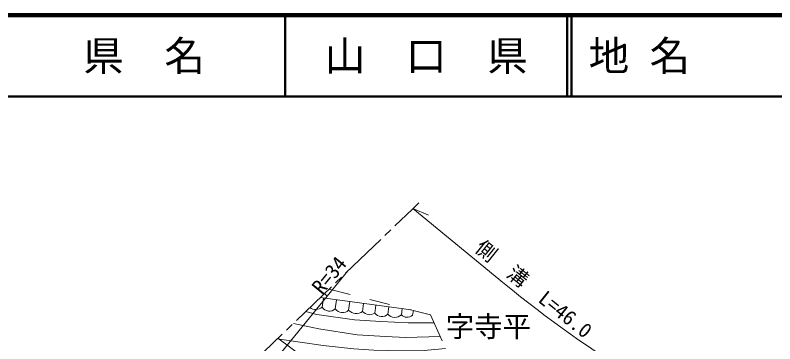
# Model space of a CAD drawing. Units: millimetres at full size, sheet at 1:1000; details may follow other scales. Extents: x 40000 to 680000, y 20000 to 380000.
# Drawn here: x 299760 to 393298, y 339583 to 380000 of the extents above; entities that cross this region are included whole.
import ezdxf
from ezdxf.enums import TextEntityAlignment as Align

# ---------------------------------------------------------------- set-up
doc = ezdxf.new("R2010")
doc.units = ezdxf.units.MM
doc.header["$LTSCALE"] = 1000
for name, color, linetype, lineweight in [('M-BGD', 7, 'Continuous', 13), ('M-BMK', 2, 'Continuous', 13), ('M-BMK-HTXT', 7, 'Continuous', 13), ('M-BMK-ROW', 30, 'Continuous', 13), ('M-STR-HTXT', 7, 'Continuous', 13), ('M-TTL', 2, 'Continuous', 140), ('M-TTL-LINE', 7, 'Continuous', 50)]:
    doc.layers.add(name, color=color, linetype=linetype, lineweight=lineweight)
doc.layers.add('M-TTL-TXT', color=7, linetype='Continuous')
doc.styles.add('ＭＳ ゴシック', font='')
doc.styles.get('ＭＳ ゴシック').set_extended_font_data('MS Gothic')

msp = doc.modelspace()

# ---------------------------------------------------------------- linework, layer by layer
at = {"layer": 'M-BGD'}
for p, q in [((338407, 346310), (341018, 345646)), ((337312, 345259), (348506, 343740)), ((337562, 344072), (337716, 345205)), ((339181, 343885), (339330, 344986)), ((340811, 343703), (340955, 344765)), ((342524, 343566), (342655, 344534)), ((343441, 345029), (345864, 344413)), ((344045, 343356), (344177, 344328)), ((345648, 343241), (345766, 344112)), ((347313, 343154), (347412, 343889)), ((348287, 343796), (350898, 343132)), ((348664, 343103), (348807, 343664)), ((350898, 343132), (352321, 339930))]:
    msp.add_line(p, q, dxfattribs=at)
for points in [[(335523, 343541), (336898, 343205), (341539, 342543), (344788, 342334), (348131, 342167), (351327, 342166)], [(334019, 342097), (337169, 341438), (341886, 340681), (345374, 340481), (347849, 340337), (352083, 340465)], [(332028, 340197), (337699, 339357), (341453, 338951), (343915, 338784), (347363, 338697), (349674, 338729), (352741, 338984)]]:
    msp.add_lwpolyline(points, dxfattribs=at)
for centre, radius, start, end in [((336777, 345085), 1282, 234.85457, 307.778), ((338454, 344693), 1087, 214.85941, 311.97327), ((340073, 344482), 1074, 213.80067, 313.42317), ((341744, 344601), 1296, 223.91132, 306.97683), ((343401, 344305), 1147, 220.10573, 304.12542), ((344896, 343989), 1061, 216.68135, 315.15503), ((346520, 343961), 1131, 219.52362, 314.49999), ((348014, 343801), 954, 222.67437, 312.96565)]:
    msp.add_arc(centre, radius, start, end, dxfattribs=at)
at = {"layer": 'M-BMK'}
for p, q in [((346501, 354083), (348665, 356161)), ((345275, 352905), (345996, 353598)), ((340442, 348265), (344770, 352420)), ((339216, 347087), (339937, 347780)), ((334383, 342446), (338711, 346602)), ((333157, 341269), (333878, 341962)), ((328324, 336628), (332652, 340784))]:
    msp.add_line(p, q, dxfattribs=at)
at = {"layer": 'M-BMK-ROW'}
msp.add_line((335449, 337764), (332118, 340271), dxfattribs=at)
at = {"layer": 'M-STR-HTXT'}
for p, q in [((348665, 356161), (349444, 356909)), ((360002, 346971), (348721, 356215)), ((348721, 356215), (350649, 355412)), ((319181, 322243), (340730, 348542))]:
    msp.add_line(p, q, dxfattribs=at)
msp.add_arc((451271, 458353), 144000, 230.66813, 238.80854, dxfattribs=at)
at = {"layer": 'M-TTL'}
msp.add_line((680000, 380000), (40000, 380000), dxfattribs=at)
at = {"layer": 'M-TTL', "lineweight": 13}
msp.add_arc((340730, 348542), 4000, 223.83915, 230.66813, dxfattribs=at)
at = {"layer": 'M-TTL-LINE'}
for p, q in [((333000, 380000), (333000, 370000)), ((367750, 380000), (367750, 370000)), ((368250, 380000), (368250, 370000)), ((40000, 370000), (680000, 370000))]:
    msp.add_line(p, q, dxfattribs=at)

# ---------------------------------------------------------------- texts
at = {"layer": 'M-BMK-HTXT', "style": 'ＭＳ ゴシック'}
msp.add_text('字寺平', height=2566, dxfattribs=at).set_placement((358028, 341710), align=Align.MIDDLE_CENTER)
at = {"layer": 'M-STR-HTXT', "style": 'ＭＳ ゴシック'}
msp.add_text('側\u3000溝\u3000L=46.0', height=1833, rotation=321.236, dxfattribs=at).set_placement((362702, 345193), align=Align.BOTTOM_CENTER)
msp.add_text('R=34', height=1833, rotation=50.668, dxfattribs=at).set_placement((337968, 345170), align=Align.BOTTOM_LEFT)
at = {"layer": 'M-TTL-TXT', "style": 'ＭＳ ゴシック'}
for s, p in [('県\u3000名', (315625, 375000)), ('山\u3000口\u3000県', (350375, 375000))]:
    msp.add_text(s, height=3666, dxfattribs=at).set_placement(p, align=Align.MIDDLE_CENTER)
msp.add_text('地 名', height=3666, dxfattribs=at).set_placement((370380, 375000), align=Align.MIDDLE_LEFT)

doc.saveas('drawing.dxf')
